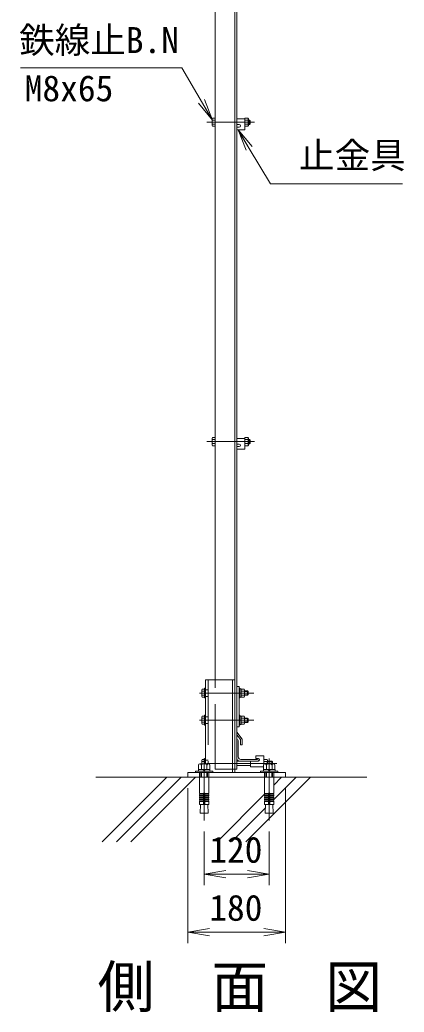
# Model space of a CAD drawing. Units: millimetres, scale not verified. Extents: x -4200 to 4200, y -2970 to 2970.
# Drawn here: x 68 to 777, y -262 to 1571 of the extents above; entities that cross this region are included whole.
import ezdxf
from ezdxf.enums import TextEntityAlignment as Align

# ---------------------------------------------------------------- set-up
doc = ezdxf.new("R2010")
doc.units = ezdxf.units.MM
doc.header["$LTSCALE"] = 20
doc.linetypes.add('DASHED', pattern=[7.5, 6, -1.5])
doc.linetypes.add('USER1', pattern=[50.8, 31.75, -6.35, 6.35, -6.35])
for name, color, linetype, lineweight in [('0-0_D-STR1', 1, 'Continuous', 18), ('0-1_D-BMK', 2, 'USER1', 13), ('0-2_D-STR-DIM', 7, 'Continuous', 9), ('0-3_D-STR3', 3, 'Continuous', 13), ('0-4_D-STR4', 7, 'Continuous', 9), ('0-5_D-STR-TXT', 7, 'Continuous', 9), ('0-6_0', 7, 'Continuous', 9), ('0-B_D-DCR-HCH', 7, 'Continuous', 9)]:
    doc.layers.add(name, color=color, linetype=linetype, lineweight=lineweight)
doc.layers.add('0-9_D-TTL-TXT', color=7, linetype='Continuous')
doc.styles.add('ＭＳ ゴシック', font='')
doc.styles.get('ＭＳ ゴシック').set_extended_font_data('MS Gothic')

# ---------------------------------------------------------------- blocks, each defined once
blk = doc.blocks.new('_Open')
at = {"layer": '0-6_0'}
blk.add_line((-20, 3.33), (0, 0), dxfattribs=at)
blk.add_lwpolyline([(-20, -3.33), (0, 0), (-20, 0)], dxfattribs=at)

msp = doc.modelspace()

# ---------------------------------------------------------------- linework, layer by layer
at = {"layer": '0-0_D-STR1'}
for p, q in [((427.9, 352.26), (427.9, 2482.26)), ((464.4, 187.26), (464.4, 2482.26)), ((477.9, 242.99), (467.9, 255.49)), ((468.9, 242.26), (467.9, 242.26)), ((467.9, 207.26), (467.9, 242.26)), ((470.9, 209.76), (470.9, 240.26)), ((474.9, 231.99), (474.9, 241.87)), ((477.9, 231.99), (477.9, 242.99)), ((474.9, 231.99), (477.9, 231.99)), ((507.9, 202.26), (472.9, 202.26)), ((505.9, 205.26), (475.4, 205.26)), ((507.9, 203.26), (507.9, 202.26)), ((464.4, 187.26), (467.9, 187.26))]:
    msp.add_line(p, q, dxfattribs=at)
at = {"layer": '0-0_D-STR1', "linetype": 'DASHED'}
for p, q in [((427.9, 187.26), (427.9, 352.26)), ((464.4, 187.26), (427.9, 187.26))]:
    msp.add_line(p, q, dxfattribs=at)
at = {"layer": '0-0_D-STR1'}
for points in [[(467.9, 187.26), (467.9, 2482.26), (427.9, 2482.26)], [(474.9, 241.87), (467.9, 250.92), (467.9, 255.49)]]:
    msp.add_lwpolyline(points, dxfattribs=at)
for centre, radius, start, end in [((468.9, 240.26), 2, 0, 90), ((472.9, 207.26), 5, 180, 270), ((475.4, 209.76), 4.5, 180, 270), ((505.9, 203.26), 2, 0, 90)]:
    msp.add_arc(centre, radius, start, end, dxfattribs=at)
at = {"layer": '0-1_D-BMK'}
for p, q in [((500.9, 1382.26), (412.9, 1382.26)), ((500.9, 792.26), (412.9, 792.26)), ((499.54, 327.76), (399.54, 327.76)), ((499.54, 277.76), (399.54, 277.76)), ((407.9, 207.17), (407.9, 92.17)), ((527.9, 207.17), (527.9, 92.17)), ((542.13, 197.76), (412.9, 197.76)), ((542.13, 197.76), (412.9, 197.76))]:
    msp.add_line(p, q, dxfattribs=at)
at = {"layer": '0-2_D-STR-DIM'}
for p, q in [((377.9, 152.26), (377.9, -133.88)), ((557.9, 152.26), (557.9, -133.88)), ((407.9, 72.17), (407.9, -26.7)), ((527.9, 72.17), (527.9, -26.7)), ((447.9, -6.7), (487.9, -6.7)), ((417.9, -113.88), (517.9, -113.88))]:
    msp.add_line(p, q, dxfattribs=at)
at = {"layer": '0-3_D-STR3'}
for p, q in [((422.6, 1388.56), (423.3, 1389.77)), ((422.6, 1388.56), (422.6, 1375.96)), ((422.6, 1375.96), (423.3, 1374.75)), ((427.9, 1389.77), (423.3, 1389.77)), ((427.9, 1386.01), (423.3, 1386.01)), ((427.9, 1378.51), (423.3, 1378.51)), ((427.9, 1374.75), (423.3, 1374.75)), ((427.9, 1389.77), (427.9, 1374.75)), ((482.9, 1388.26), (467.9, 1388.26)), ((472.65, 1377.76), (467.9, 1377.76)), ((482.9, 1389.77), (488.67, 1389.77)), ((482.9, 1374.75), (482.9, 1389.77)), ((482.9, 1388.26), (482.9, 1368.26)), ((482.9, 1386.01), (488.67, 1386.01)), ((482.9, 1378.51), (488.67, 1378.51)), ((482.9, 1374.75), (488.67, 1374.75)), ((488.67, 1389.77), (489.4, 1388.51)), ((488.67, 1374.75), (489.4, 1376.01)), ((489.4, 1376.01), (489.4, 1388.51)), ((489.4, 1386.26), (491.7, 1386.26)), ((489.4, 1378.26), (491.7, 1378.26)), ((491.7, 1386.26), (492.9, 1385.06)), ((491.7, 1386.26), (491.7, 1378.26)), ((491.7, 1378.26), (492.9, 1379.46)), ((492.9, 1385.06), (492.9, 1379.46)), ((467.9, 1373.26), (467.9, 1368.26)), ((472.65, 1373.26), (467.9, 1373.26)), ((482.9, 1368.26), (467.9, 1368.26)), ((422.6, 798.56), (423.3, 799.77)), ((422.6, 798.56), (422.6, 785.96)), ((427.9, 799.77), (423.3, 799.77)), ((427.9, 796.01), (423.3, 796.01)), ((427.9, 788.51), (423.3, 788.51)), ((427.9, 799.77), (427.9, 784.75)), ((482.9, 798.26), (467.9, 798.26)), ((482.9, 784.75), (482.9, 799.77)), ((482.9, 798.26), (482.9, 778.26)), ((482.9, 796.01), (488.67, 796.01)), ((482.9, 788.51), (488.67, 788.51)), ((489.4, 786.01), (489.4, 798.51)), ((489.4, 796.26), (491.7, 796.26)), ((489.4, 788.26), (491.7, 788.26)), ((491.7, 796.26), (492.9, 795.06)), ((492.9, 795.06), (492.9, 789.46)), ((422.6, 785.96), (423.3, 784.75)), ((427.9, 784.75), (423.3, 784.75)), ((472.65, 787.76), (467.9, 787.76)), ((472.65, 783.26), (467.9, 783.26)), ((467.9, 783.26), (467.9, 778.26)), ((482.9, 778.26), (467.9, 778.26)), ((410.4, 197.36), (410.4, 352.26)), ((410.4, 352.26), (464.4, 352.26)), ((460.4, 181.26), (460.4, 352.26)), ((464.4, 181.26), (464.4, 352.26)), ((403.5, 334.06), (404.2, 335.26)), ((403.5, 321.46), (403.5, 334.06)), ((408.8, 335.26), (404.2, 335.26)), ((408.8, 331.51), (404.2, 331.51)), ((408.8, 336.76), (410.4, 336.76)), ((408.8, 320.25), (408.8, 335.26)), ((410.4, 336.76), (410.4, 318.76)), ((472.4, 336.76), (474, 336.76)), ((474, 336.76), (474, 318.76)), ((476, 320.25), (476, 335.26)), ((476, 331.51), (481.77, 331.51)), ((482.5, 321.51), (482.5, 334.01)), ((482.5, 331.76), (487.6, 331.76)), ((482.5, 331.01), (488.35, 331.01)), ((487.6, 331.76), (488.8, 330.56)), ((487.6, 331.76), (487.6, 323.76)), ((488.8, 330.56), (488.8, 324.96)), ((403.5, 321.46), (404.2, 320.25)), ((408.8, 324.01), (404.2, 324.01)), ((408.8, 320.25), (404.2, 320.25)), ((476, 324.01), (481.77, 324.01)), ((482.5, 324.51), (488.35, 324.51)), ((482.5, 323.76), (487.6, 323.76)), ((487.6, 323.76), (488.8, 324.96)), ((403.5, 284.06), (404.2, 285.26)), ((403.5, 271.46), (403.5, 284.06)), ((408.8, 285.26), (404.2, 285.26)), ((408.8, 281.51), (404.2, 281.51)), ((408.8, 286.76), (410.4, 286.76)), ((408.8, 270.25), (408.8, 285.26)), ((410.4, 286.76), (410.4, 268.76)), ((472.4, 286.76), (474, 286.76)), ((474, 286.76), (474, 268.76)), ((476, 270.25), (476, 285.26)), ((476, 281.51), (481.77, 281.51)), ((482.5, 271.51), (482.5, 284.01)), ((482.5, 281.76), (487.6, 281.76)), ((482.5, 281.01), (488.35, 281.01)), ((487.6, 281.76), (488.8, 280.56)), ((487.6, 281.76), (487.6, 273.76)), ((487.6, 273.76), (488.8, 274.96)), ((488.8, 280.56), (488.8, 274.96)), ((403.5, 271.46), (404.2, 270.25)), ((408.8, 274.01), (404.2, 274.01)), ((408.8, 270.25), (404.2, 270.25)), ((476, 274.01), (481.77, 274.01)), ((482.5, 274.51), (488.35, 274.51)), ((482.5, 273.76), (487.6, 273.76)), ((403.5, 204.06), (404.2, 205.27)), ((403.5, 197.36), (403.5, 204.06)), ((408.8, 205.27), (404.2, 205.27)), ((408.8, 206.76), (408.8, 197.36)), ((408.8, 206.76), (410.4, 206.76)), ((408.8, 197.36), (408.8, 205.27)), ((410.4, 206.76), (410.4, 197.36)), ((467.9, 201.76), (493.15, 201.76)), ((507.9, 202.26), (493.15, 202.26)), ((493.15, 191.76), (493.15, 202.26)), ((507.9, 202.26), (493.15, 202.26)), ((507.9, 202.26), (493.15, 202.26)), ((518.15, 211.76), (503.15, 211.76)), ((503.15, 206.76), (503.15, 211.76)), ((507.9, 206.76), (503.15, 206.76)), ((518.15, 196.47), (518.15, 211.76)), ((524.65, 197.36), (524.65, 204.01)), ((524.65, 201.76), (532.6, 201.76)), ((532.6, 201.76), (533.8, 200.56)), ((532.6, 201.76), (532.6, 197.36)), ((408.8, 201.51), (404.2, 201.51)), ((467.9, 193.76), (493.15, 193.76)), ((517.51, 191.76), (493.15, 191.76)), ((518.15, 201.51), (523.92, 201.51)), ((524.65, 201.01), (533.35, 201.01)), ((533.8, 200.56), (533.8, 197.36)), ((416.55, 172.26), (399.25, 172.26))]:
    msp.add_line(p, q, dxfattribs=at)
at = {"layer": '0-3_D-STR3', "linetype": 'DASHED'}
for p, q in [((415.4, 352.26), (415.4, 197.34)), ((415.4, 333.76), (410.4, 333.76)), ((415.4, 321.76), (410.4, 321.76)), ((415.4, 283.76), (410.4, 283.76)), ((415.4, 271.76), (410.4, 271.76)), ((415.4, 203.76), (410.4, 203.76)), ((399.4, 172.26), (399.4, 181.26)), ((416.41, 172.26), (416.41, 181.26)), ((519.39, 172.26), (519.39, 181.26)), ((536.4, 172.26), (536.4, 181.26))]:
    msp.add_line(p, q, dxfattribs=at)
at = {"layer": '0-3_D-STR3', "lineweight": 18}
for p, q in [((391.9, 181.26), (391.9, 183.56)), ((391.9, 183.56), (423.9, 183.56)), ((397.15, 186.56), (418.65, 186.56)), ((397.15, 183.56), (397.15, 186.56)), ((418.65, 183.56), (397.15, 183.56)), ((397.51, 186.56), (397.51, 194.86)), ((418.29, 186.56), (397.51, 186.56)), ((400.1, 197.36), (415.69, 197.36)), ((402.7, 186.56), (402.7, 194.86)), ((406.4, 183.56), (407.2, 186.56)), ((409.4, 186.56), (408.6, 183.56)), ((413.1, 186.56), (413.1, 194.86)), ((418.29, 194.86), (418.29, 186.56)), ((418.65, 186.56), (418.65, 183.56)), ((423.9, 183.56), (423.9, 181.26)), ((511.9, 183.56), (511.9, 181.26)), ((543.9, 183.56), (511.9, 183.56)), ((538.65, 186.56), (517.15, 186.56)), ((517.15, 186.56), (517.15, 183.56)), ((517.15, 183.56), (538.65, 183.56)), ((517.51, 194.86), (517.51, 186.56)), ((517.51, 186.56), (538.29, 186.56)), ((535.69, 197.36), (520.1, 197.36)), ((521.9, 197.36), (533.9, 197.36)), ((522.7, 186.56), (522.7, 194.86)), ((526.4, 186.56), (527.2, 183.56)), ((529.4, 183.56), (528.6, 186.56)), ((533.1, 186.56), (533.1, 194.86)), ((538.29, 186.56), (538.29, 194.86)), ((538.65, 183.56), (538.65, 186.56)), ((543.9, 181.26), (543.9, 183.56)), ((423.9, 181.26), (391.9, 181.26)), ((399.25, 172.26), (399.25, 142.22)), ((401.9, 172.26), (401.9, 181.26)), ((402.98, 172.26), (402.98, 181.26)), ((412.82, 172.26), (412.82, 181.26)), ((413.9, 181.26), (413.9, 172.26)), ((416.55, 172.26), (416.55, 142.22)), ((511.9, 181.26), (543.9, 181.26)), ((519.25, 172.26), (519.25, 142.22)), ((521.9, 181.26), (521.9, 172.26)), ((522.98, 172.26), (522.98, 181.26)), ((532.82, 172.26), (532.82, 181.26)), ((533.9, 172.26), (533.9, 181.26)), ((536.55, 172.26), (536.55, 142.22)), ((406.9, 142.22), (399.25, 142.22)), ((399.25, 139.72), (399.68, 142.18)), ((399.25, 139.72), (406.9, 139.72)), ((399.25, 139.72), (399.25, 138.22)), ((399.25, 138.22), (406.9, 138.22)), ((399.25, 135.72), (399.68, 138.18)), ((399.25, 135.72), (406.9, 135.72)), ((399.25, 135.72), (399.25, 134.22)), ((399.25, 134.22), (406.9, 134.22)), ((399.25, 131.72), (399.68, 134.18)), ((399.25, 131.72), (406.9, 131.72)), ((399.25, 131.72), (399.25, 130.22)), ((399.25, 130.22), (406.9, 130.22)), ((399.25, 127.76), (399.68, 130.22)), ((406.9, 142.22), (406.9, 122.26)), ((408.9, 142.22), (408.9, 122.26)), ((408.9, 142.22), (416.55, 142.22)), ((416.55, 139.72), (408.9, 139.72)), ((416.55, 138.22), (408.9, 138.22)), ((416.55, 135.72), (408.9, 135.72)), ((416.55, 134.22), (408.9, 134.22)), ((416.55, 131.72), (408.9, 131.72)), ((416.55, 130.22), (408.9, 130.22)), ((416.55, 139.72), (416.12, 142.18)), ((416.55, 135.72), (416.12, 138.18)), ((416.55, 131.72), (416.12, 134.18)), ((416.55, 127.76), (416.12, 130.22)), ((416.55, 139.72), (416.55, 138.22)), ((416.55, 135.72), (416.55, 134.22)), ((416.55, 131.72), (416.55, 130.22)), ((526.9, 142.22), (519.25, 142.22)), ((519.25, 139.72), (519.68, 142.18)), ((519.25, 139.72), (526.9, 139.72)), ((519.25, 139.72), (519.25, 138.22)), ((519.25, 138.22), (526.9, 138.22)), ((519.25, 135.72), (519.68, 138.18)), ((519.25, 135.72), (526.9, 135.72)), ((519.25, 135.72), (519.25, 134.22)), ((519.25, 134.22), (526.9, 134.22)), ((519.25, 131.72), (519.68, 134.18)), ((519.25, 131.72), (526.9, 131.72)), ((519.25, 131.72), (519.25, 130.22)), ((519.25, 127.76), (519.68, 130.22)), ((519.25, 130.22), (526.9, 130.22)), ((526.9, 142.22), (526.9, 122.26)), ((528.9, 142.22), (536.55, 142.22)), ((528.9, 142.22), (528.9, 122.26)), ((536.55, 139.72), (528.9, 139.72)), ((536.55, 138.22), (528.9, 138.22)), ((536.55, 135.72), (528.9, 135.72)), ((536.55, 134.22), (528.9, 134.22)), ((536.55, 131.72), (528.9, 131.72)), ((536.55, 130.22), (528.9, 130.22)), ((536.55, 139.72), (536.12, 142.18)), ((536.55, 135.72), (536.12, 138.18)), ((536.55, 131.72), (536.12, 134.18)), ((536.55, 127.76), (536.12, 130.22)), ((536.55, 139.72), (536.55, 138.22)), ((536.55, 135.72), (536.55, 134.22)), ((536.55, 131.72), (536.55, 130.22)), ((399.25, 127.76), (406.9, 127.76)), ((399.25, 127.76), (399.25, 122.26)), ((416.55, 122.26), (399.25, 122.26)), ((401.23, 122.26), (400.32, 106.16)), ((416.55, 127.76), (408.9, 127.76)), ((414.56, 122.26), (415.48, 106.16)), ((416.55, 127.76), (416.55, 122.26)), ((519.25, 127.76), (526.9, 127.76)), ((519.25, 127.76), (519.25, 122.26)), ((519.25, 122.26), (536.55, 122.26)), ((521.23, 122.26), (520.32, 106.16)), ((536.55, 127.76), (528.9, 127.76)), ((534.56, 122.26), (535.48, 106.16)), ((536.55, 127.76), (536.55, 122.26)), ((400.32, 106.16), (415.48, 106.16)), ((535.48, 106.16), (520.32, 106.16))]:
    msp.add_line(p, q, dxfattribs=at)
at = {"layer": '0-3_D-STR3'}
for points in [[(482.9, 799.77), (488.67, 799.77), (489.4, 798.51)], [(491.7, 796.26), (491.7, 788.26), (492.9, 789.46)], [(482.9, 784.75), (488.67, 784.75), (489.4, 786.01)], [(408.8, 336.76), (408.8, 318.76), (410.4, 318.76)], [(472.4, 336.76), (472.4, 318.76), (474, 318.76)], [(476, 335.26), (481.77, 335.26), (482.5, 334.01)], [(476, 320.25), (481.77, 320.25), (482.5, 321.51)], [(408.8, 286.76), (408.8, 268.76), (410.4, 268.76)], [(472.4, 286.76), (472.4, 268.76), (474, 268.76)], [(476, 285.26), (481.77, 285.26), (482.5, 284.01)], [(476, 270.25), (481.77, 270.25), (482.5, 271.51)], [(518.15, 205.27), (523.92, 205.27), (524.65, 204.01)]]:
    msp.add_lwpolyline(points, dxfattribs=at)
for points in [[(467.9, 340.26), (472.4, 340.26), (472.4, 265.26), (467.9, 265.26)], [(476, 335.46), (474, 335.46), (474, 320.06), (476, 320.06)], [(476, 285.46), (474, 285.46), (474, 270.06), (476, 270.06)], [(377.9, 172.26), (557.9, 172.26), (557.9, 181.26), (377.9, 181.26)]]:
    msp.add_lwpolyline(points, close=True, dxfattribs=at)
for centre, radius, start, end in [((435.13, 1382.26), 12.42, 162.4121, 197.5879), ((426.04, 1387.89), 3.32, 145.61585, 214.38415), ((426.04, 1376.63), 3.32, 145.61585, 214.38415), ((472.65, 1375.51), 2.25, 270, 90), ((485.93, 1387.89), 3.32, 325.61586, 34.38414), ((485.93, 1376.63), 3.32, 325.61585, 34.38416), ((476.84, 1382.26), 12.42, 342.4121, 17.5879), ((435.13, 792.26), 12.42, 162.4121, 197.5879), ((426.04, 797.89), 3.32, 145.61585, 214.38415), ((426.04, 786.63), 3.32, 145.61585, 214.38415), ((485.93, 797.89), 3.32, 325.61586, 34.38414), ((485.93, 786.63), 3.32, 325.61585, 34.38416), ((476.84, 792.26), 12.42, 342.4121, 17.5879), ((472.65, 785.51), 2.25, 270, 90), ((416.03, 327.76), 12.42, 162.4121, 197.5879), ((406.94, 333.39), 3.32, 145.61585, 214.38415), ((479.03, 333.39), 3.32, 325.61586, 34.38414), ((469.94, 327.76), 12.42, 342.4121, 17.5879), ((406.94, 322.13), 3.32, 145.61585, 214.38415), ((479.03, 322.13), 3.32, 325.61585, 34.38416), ((416.03, 277.76), 12.42, 162.4121, 197.5879), ((406.94, 283.39), 3.32, 145.61585, 214.38415), ((479.03, 283.39), 3.32, 325.61586, 34.38414), ((469.94, 277.76), 12.42, 342.4121, 17.5879), ((406.94, 272.13), 3.32, 145.61585, 214.38415), ((479.03, 272.13), 3.32, 325.61585, 34.38416), ((406.94, 203.39), 3.32, 145.61585, 214.38415), ((507.9, 204.51), 2.25, 270, 90), ((521.18, 203.39), 3.32, 325.61586, 34.38414), ((416.03, 197.76), 12.42, 162.4121, 181.84567), ((512.09, 197.76), 12.42, 358.15433, 17.5879)]:
    msp.add_arc(centre, radius, start, end, dxfattribs=at)
at = {"layer": '0-3_D-STR3', "lineweight": 18}
for centre, radius, start, end in [((400.1, 194.76), 2.6, 2.20423, 177.79577), ((407.9, 190.71), 6.65, 38.61324, 141.38676), ((415.69, 194.76), 2.6, 2.20423, 177.79577), ((520.1, 194.76), 2.6, 2.20423, 177.79577), ((527.9, 190.71), 6.65, 38.61324, 141.38676), ((535.69, 194.76), 2.6, 2.20423, 177.79577), ((407.9, 142.22), 1, 0, 180), ((527.9, 142.22), 1, 0, 180)]:
    msp.add_arc(centre, radius, start, end, dxfattribs=at)
at = {"layer": '0-4_D-STR4'}
for p, q in [((208.03, 172.26), (708.03, 172.26)), ((547.9, 172.26), (467.9, 172.26))]:
    msp.add_line(p, q, dxfattribs=at)
at = {"layer": '0-5_D-STR-TXT'}
for points in [[(68.84, 1482.64), (366.64, 1482.64), (422.26, 1387.74)], [(774.13, 1268.28), (530.31, 1268.28), (471.44, 1366.47)]]:
    msp.add_lwpolyline(points, dxfattribs=at)
at = {"layer": '0-B_D-DCR-HCH'}
for p, q in [((219.67, 53.2), (338.73, 172.26)), ((246.19, 53.2), (365.25, 172.26)), ((272.71, 53.2), (391.77, 172.26)), ((484.84, 53.2), (603.9, 172.26)), ((536.55, 131.43), (577.38, 172.26)), ((536.55, 157.94), (550.87, 172.26)), ((431.81, 53.2), (519.45, 140.84)), ((458.32, 53.2), (520.86, 115.74))]:
    msp.add_line(p, q, dxfattribs=at)

# ---------------------------------------------------------------- block references
at = {"layer": '0-2_D-STR-DIM', "xscale": 2, "yscale": 2, "rotation": 180}
for p in [(407.9, -6.7), (377.9, -113.88)]:
    msp.add_blockref('_Open', p, dxfattribs=at)
at = {"layer": '0-2_D-STR-DIM', "xscale": 2, "yscale": 2}
for p in [(527.9, -6.7), (557.9, -113.88)]:
    msp.add_blockref('_Open', p, dxfattribs=at)
at = {"layer": '0-5_D-STR-TXT', "xscale": 2, "yscale": 2}
for p, rotation in [((423.27, 1386.01), 300.37182), ((470.41, 1368.19), 120.94796)]:
    msp.add_blockref('_Open', p, dxfattribs=dict(at, rotation=rotation))

# ---------------------------------------------------------------- texts
at = {"layer": '0-2_D-STR-DIM', "style": 'ＭＳ ゴシック'}
for s, p in [('120', (417.25, 0.05)), ('180', (417.25, -107.14))]:
    msp.add_text(s, height=48.09, dxfattribs=at).set_placement(p, align=Align.BOTTOM_LEFT)
at = {"layer": '0-5_D-STR-TXT', "style": 'ＭＳ ゴシック'}
for s, p in [('鉄線止B.N', (66.56, 1495.48)), ('M8x65', (76.75, 1406.43)), ('止金具', (583.02, 1282.52))]:
    msp.add_text(s, height=48.09, dxfattribs=at).set_placement(p, align=Align.BOTTOM_LEFT)
at = {"layer": '0-9_D-TTL-TXT', "style": 'ＭＳ ゴシック'}
msp.add_text('側\u3000面\u3000図', height=76.98, dxfattribs=at).set_placement((211.21, -276.11), align=Align.BOTTOM_LEFT)
msp.add_text('側\u3000面\u3000図', height=76.98, dxfattribs=at).set_placement((211.21, -276.11), align=Align.BOTTOM_LEFT)

doc.saveas('drawing.dxf')
